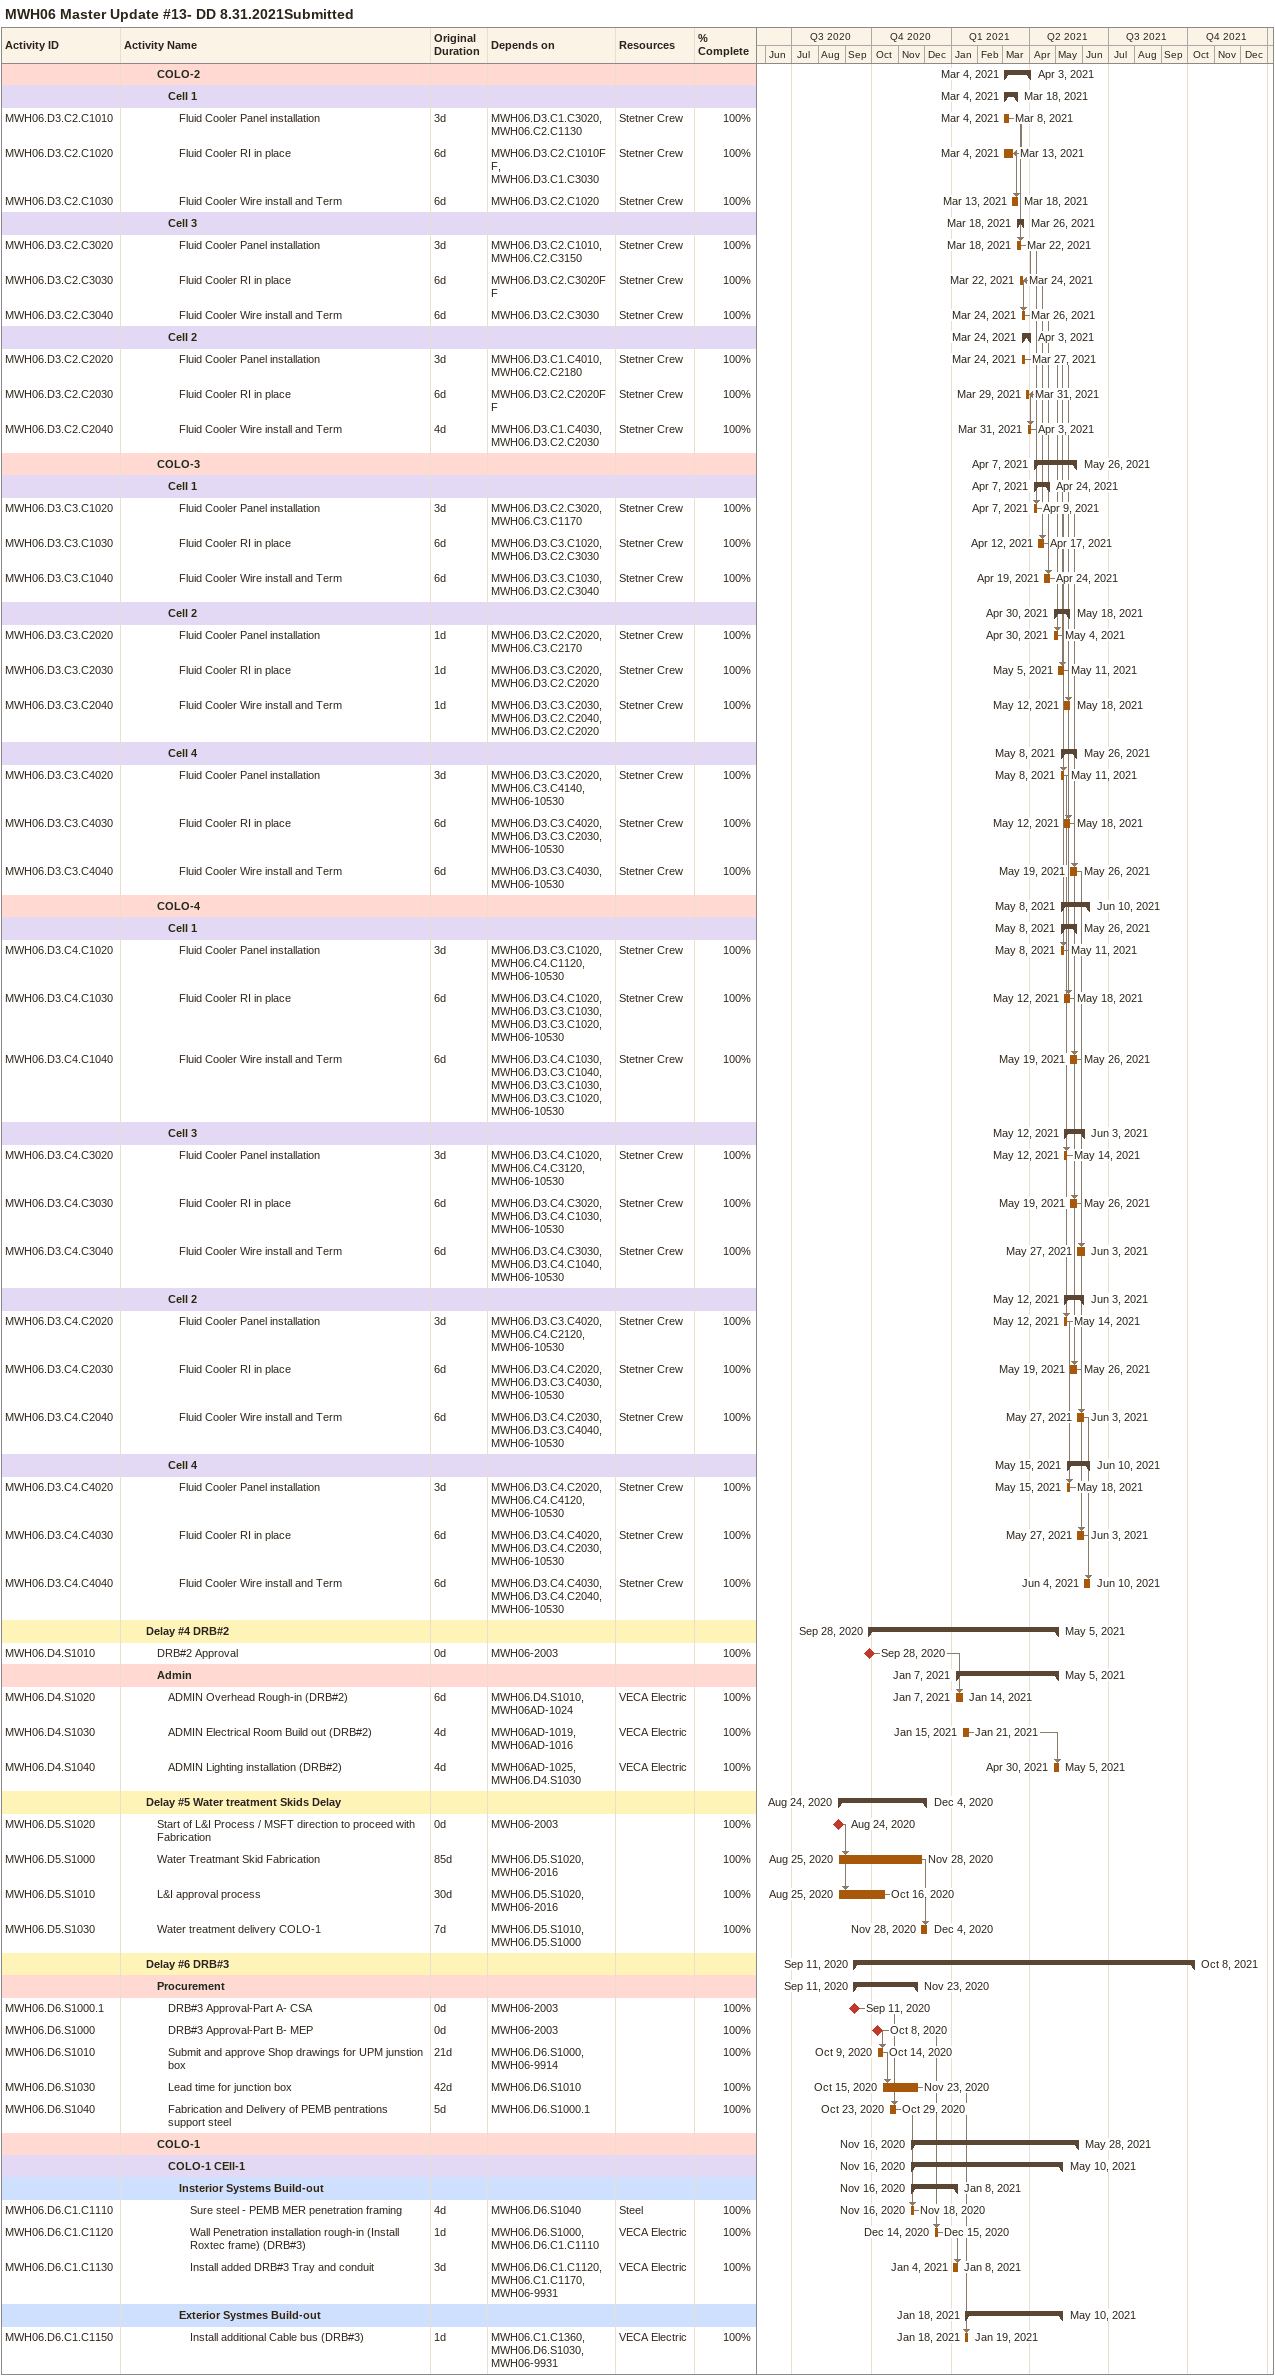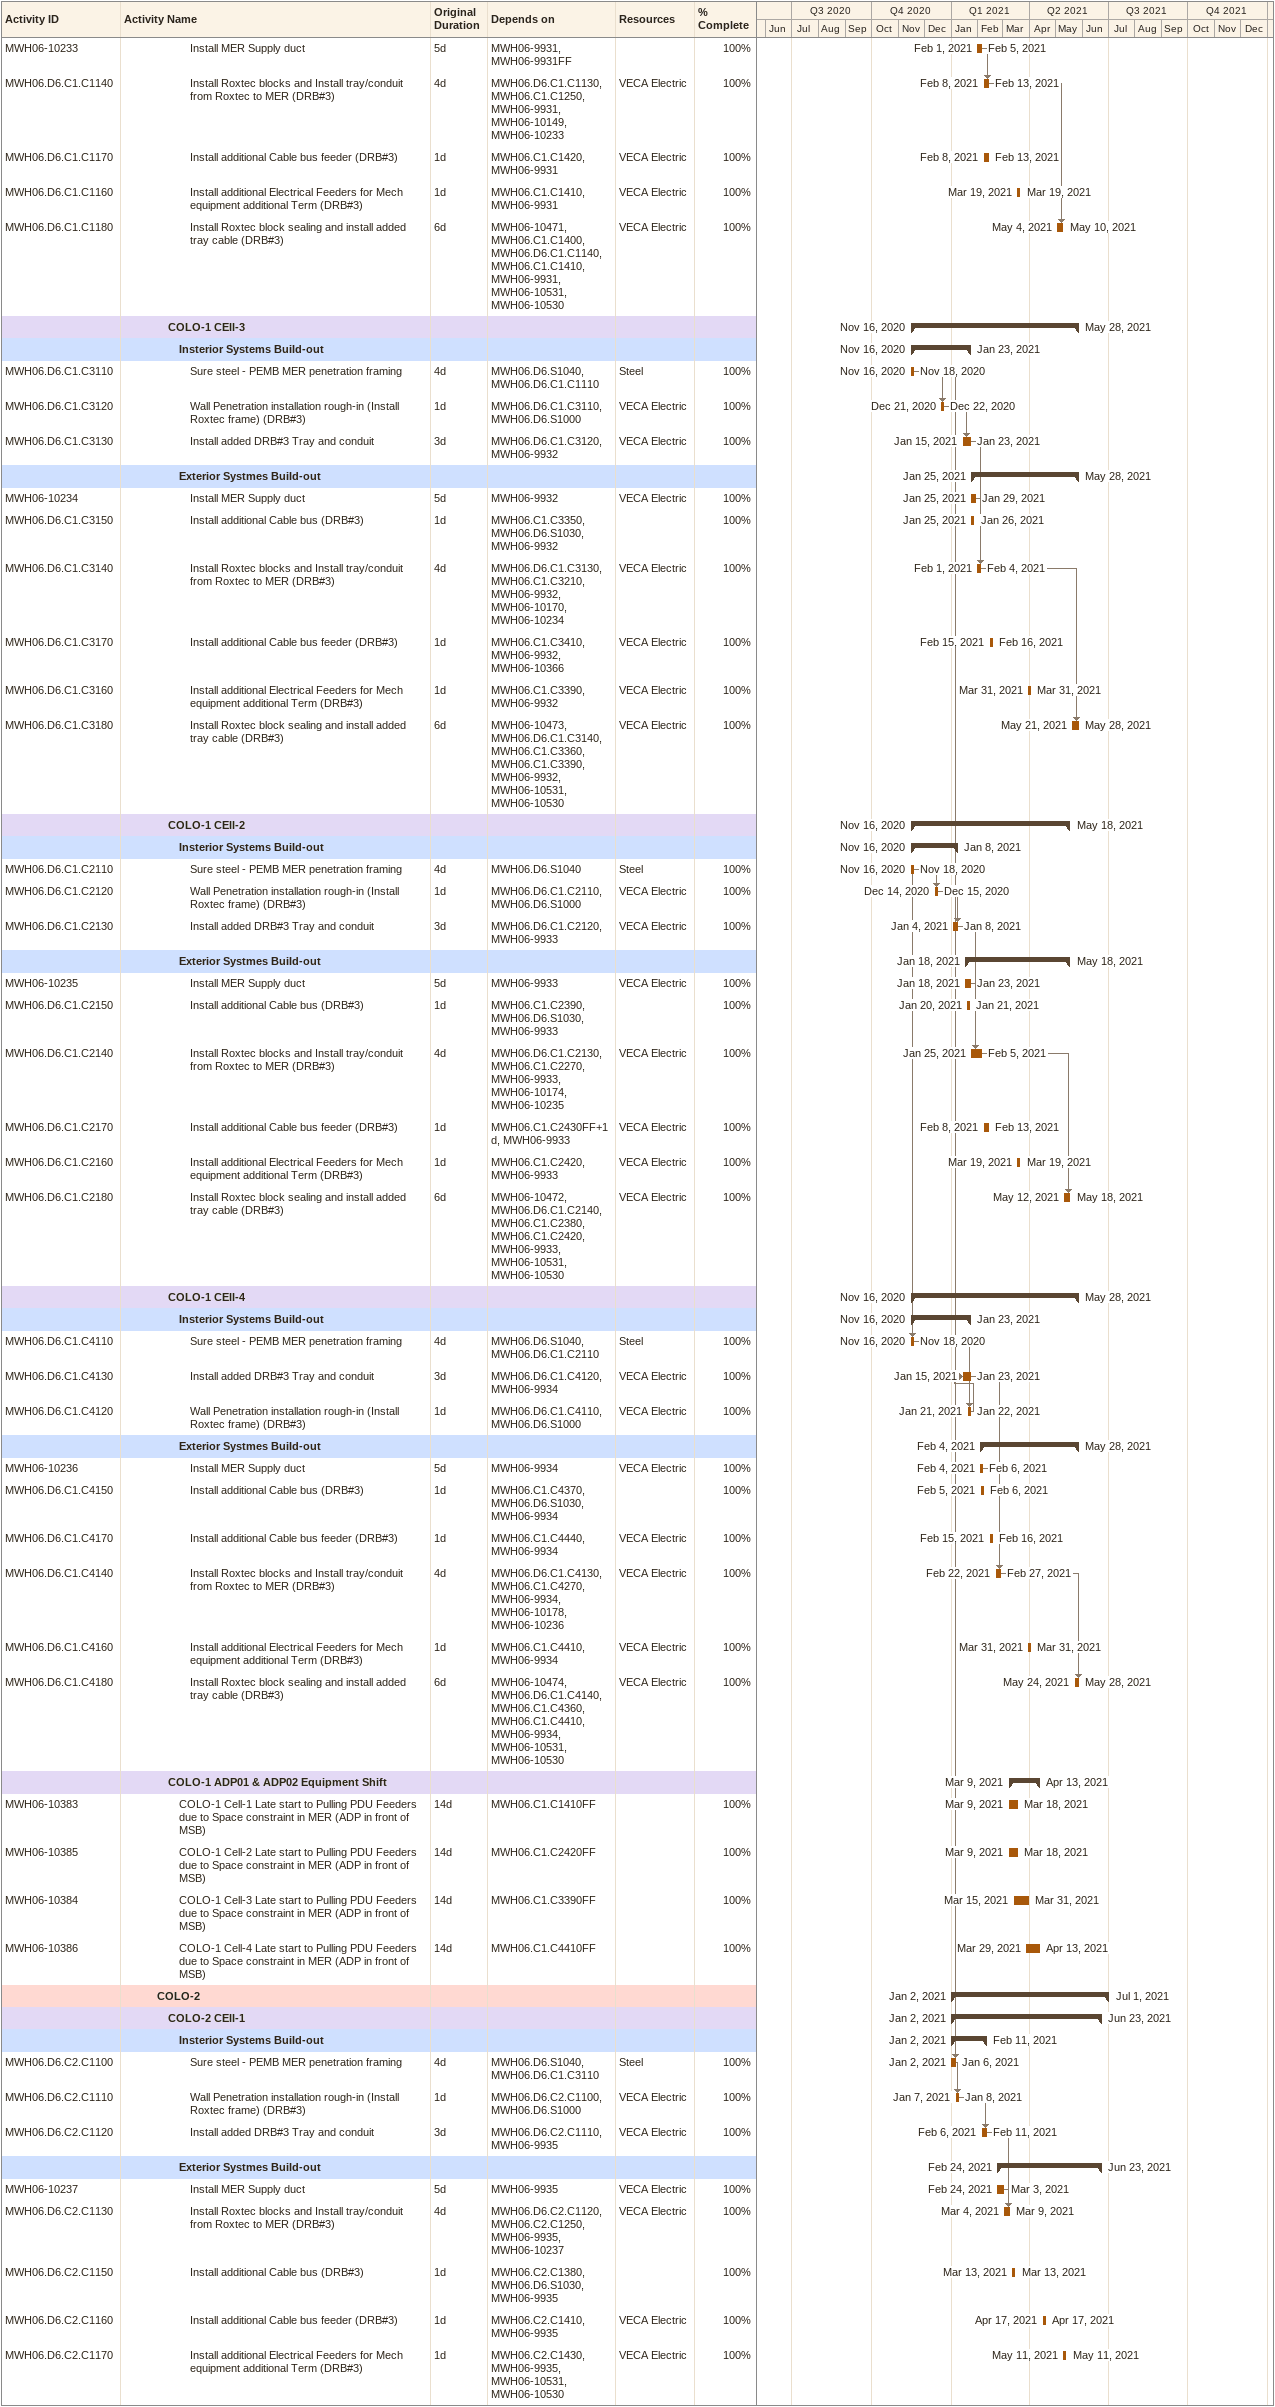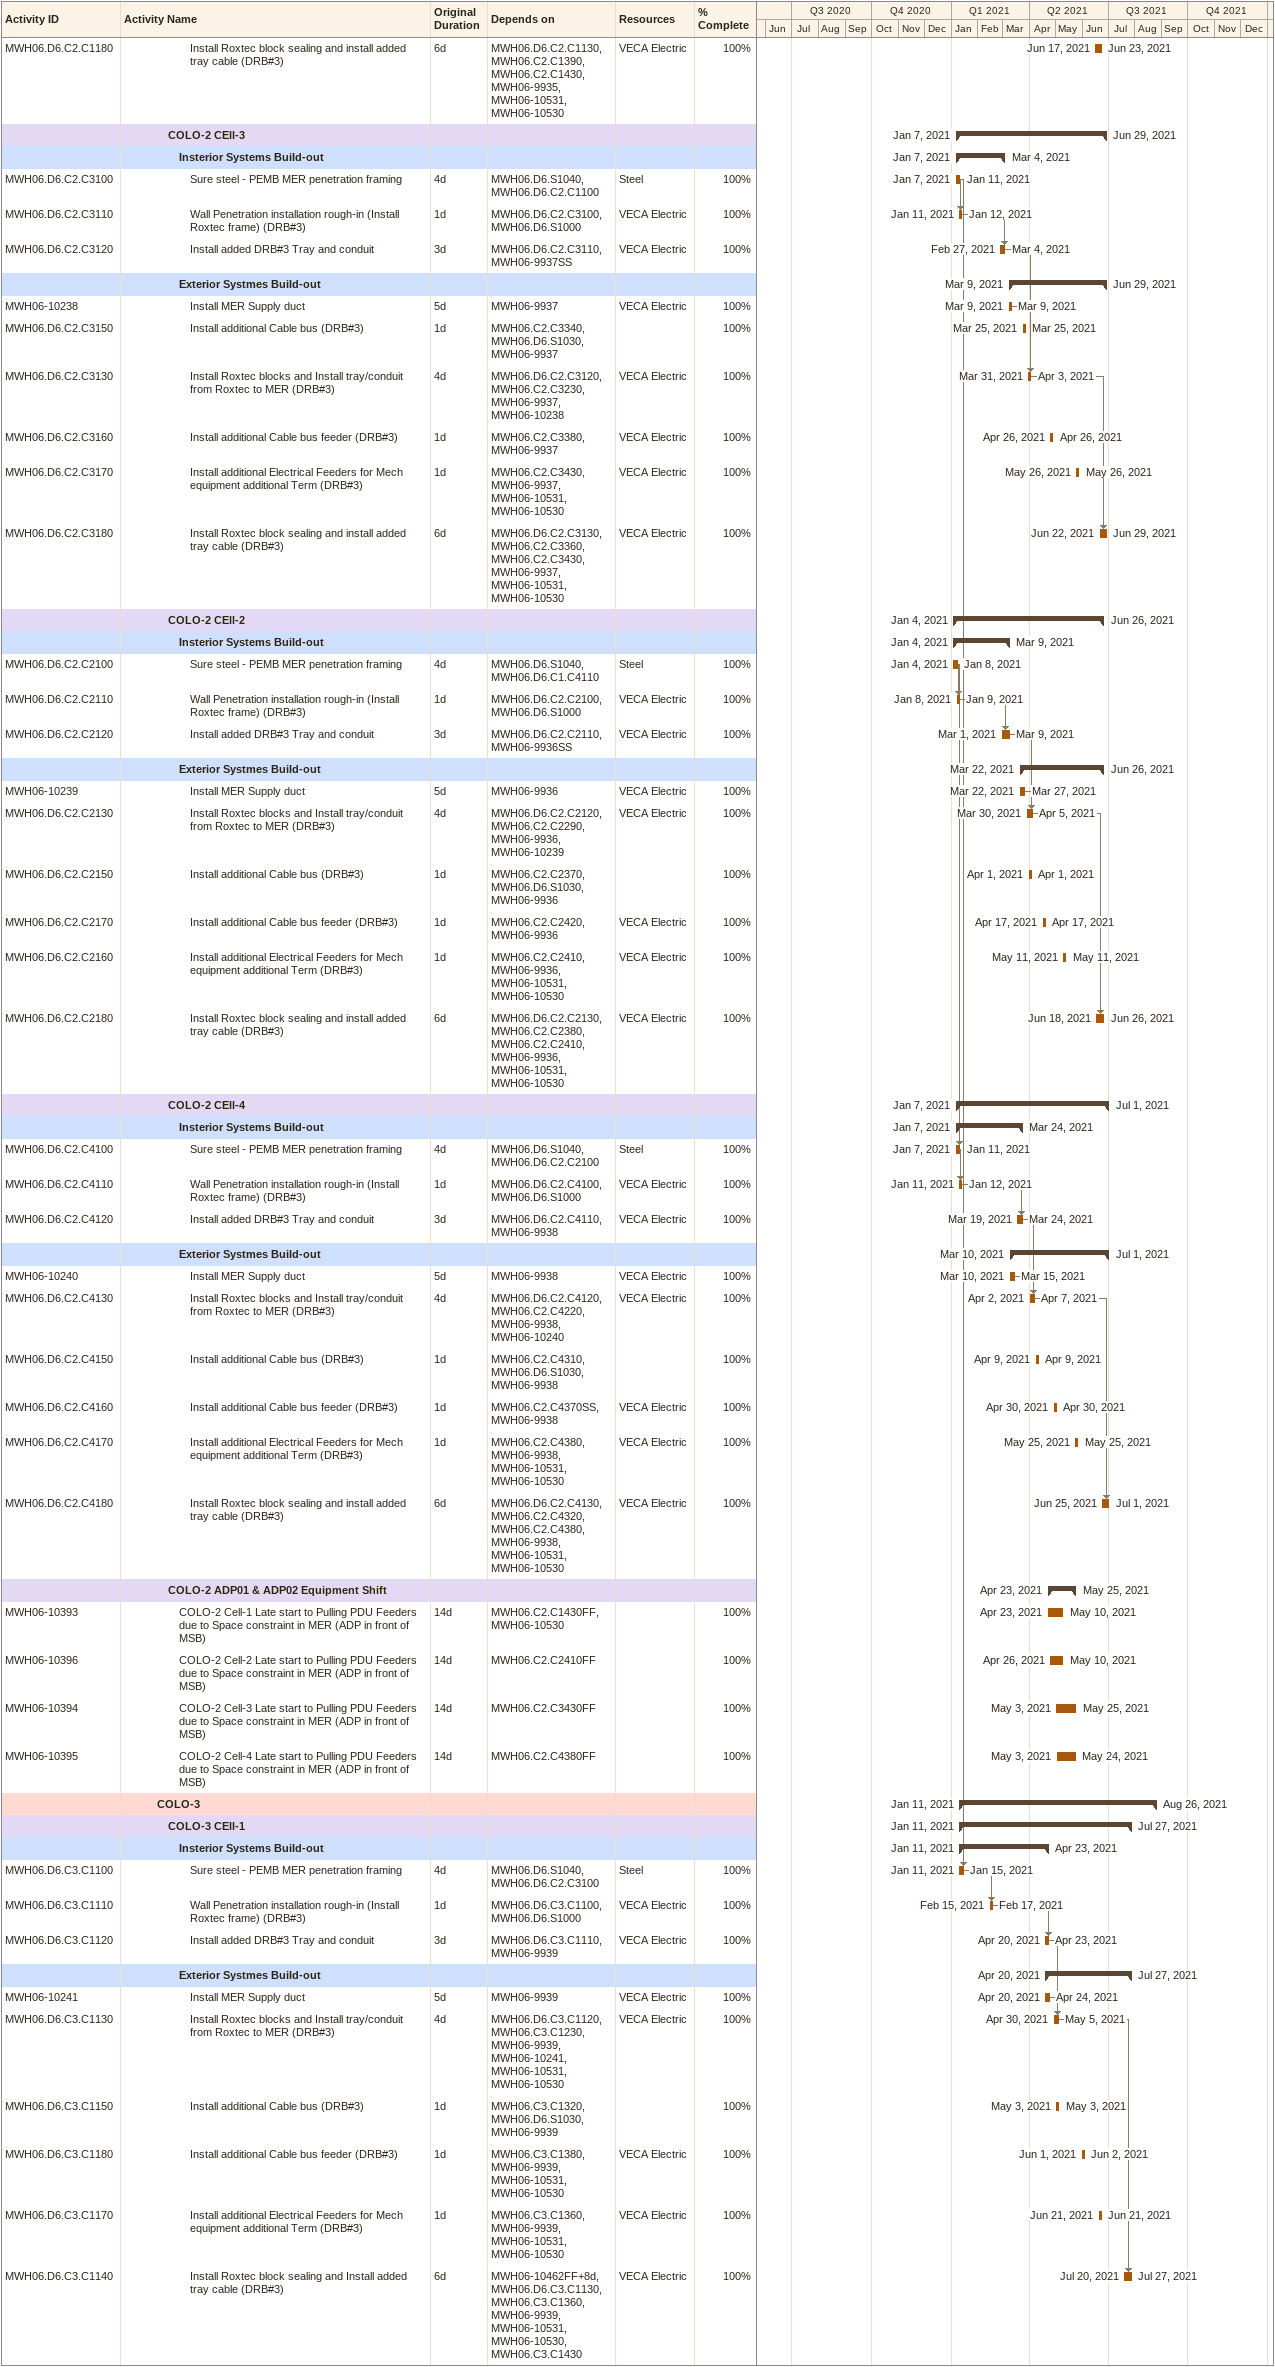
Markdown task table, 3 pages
MWH06 Master Update #13- DD 8.31.2021Submitted

| ID | Level | Task | Original duration | Start | Finish | Predecessors | Resources | % complete |
|---|---|---|---|---|---|---|---|---|
|  | 4 | **COLO-2** |  | 2021-03-04 | 2021-04-03 |  |  |  |
|  | 5 | **Cell 1** |  | 2021-03-04 | 2021-03-18 |  |  |  |
| MWH06.D3.C2.C1010 | 6 | Fluid Cooler Panel installation | 3d | 2021-03-04 | 2021-03-08 | MWH06.D3.C1.C3020, MWH06.C2.C1130 | Stetner Crew | 100 |
| MWH06.D3.C2.C1020 | 6 | Fluid Cooler RI in place | 6d | 2021-03-04 | 2021-03-13 | MWH06.D3.C2.C1010FF, MWH06.D3.C1.C3030 | Stetner Crew | 100 |
| MWH06.D3.C2.C1030 | 6 | Fluid Cooler Wire install and Term | 6d | 2021-03-13 | 2021-03-18 | MWH06.D3.C2.C1020 | Stetner Crew | 100 |
|  | 5 | **Cell 3** |  | 2021-03-18 | 2021-03-26 |  |  |  |
| MWH06.D3.C2.C3020 | 6 | Fluid Cooler Panel installation | 3d | 2021-03-18 | 2021-03-22 | MWH06.D3.C2.C1010, MWH06.C2.C3150 | Stetner Crew | 100 |
| MWH06.D3.C2.C3030 | 6 | Fluid Cooler RI in place | 6d | 2021-03-22 | 2021-03-24 | MWH06.D3.C2.C3020FF | Stetner Crew | 100 |
| MWH06.D3.C2.C3040 | 6 | Fluid Cooler Wire install and Term | 6d | 2021-03-24 | 2021-03-26 | MWH06.D3.C2.C3030 | Stetner Crew | 100 |
|  | 5 | **Cell 2** |  | 2021-03-24 | 2021-04-03 |  |  |  |
| MWH06.D3.C2.C2020 | 6 | Fluid Cooler Panel installation | 3d | 2021-03-24 | 2021-03-27 | MWH06.D3.C1.C4010, MWH06.C2.C2180 | Stetner Crew | 100 |
| MWH06.D3.C2.C2030 | 6 | Fluid Cooler RI in place | 6d | 2021-03-29 | 2021-03-31 | MWH06.D3.C2.C2020FF | Stetner Crew | 100 |
| MWH06.D3.C2.C2040 | 6 | Fluid Cooler Wire install and Term | 4d | 2021-03-31 | 2021-04-03 | MWH06.D3.C1.C4030, MWH06.D3.C2.C2030 | Stetner Crew | 100 |
|  | 4 | **COLO-3** |  | 2021-04-07 | 2021-05-26 |  |  |  |
|  | 5 | **Cell 1** |  | 2021-04-07 | 2021-04-24 |  |  |  |
| MWH06.D3.C3.C1020 | 6 | Fluid Cooler Panel installation | 3d | 2021-04-07 | 2021-04-09 | MWH06.D3.C2.C3020, MWH06.C3.C1170 | Stetner Crew | 100 |
| MWH06.D3.C3.C1030 | 6 | Fluid Cooler RI in place | 6d | 2021-04-12 | 2021-04-17 | MWH06.D3.C3.C1020, MWH06.D3.C2.C3030 | Stetner Crew | 100 |
| MWH06.D3.C3.C1040 | 6 | Fluid Cooler Wire install and Term | 6d | 2021-04-19 | 2021-04-24 | MWH06.D3.C3.C1030, MWH06.D3.C2.C3040 | Stetner Crew | 100 |
|  | 5 | **Cell 2** |  | 2021-04-30 | 2021-05-18 |  |  |  |
| MWH06.D3.C3.C2020 | 6 | Fluid Cooler Panel installation | 1d | 2021-04-30 | 2021-05-04 | MWH06.D3.C2.C2020, MWH06.C3.C2170 | Stetner Crew | 100 |
| MWH06.D3.C3.C2030 | 6 | Fluid Cooler RI in place | 1d | 2021-05-05 | 2021-05-11 | MWH06.D3.C3.C2020, MWH06.D3.C2.C2020 | Stetner Crew | 100 |
| MWH06.D3.C3.C2040 | 6 | Fluid Cooler Wire install and Term | 1d | 2021-05-12 | 2021-05-18 | MWH06.D3.C3.C2030, MWH06.D3.C2.C2040, MWH06.D3.C2.C2020 | Stetner Crew | 100 |
|  | 5 | **Cell 4** |  | 2021-05-08 | 2021-05-26 |  |  |  |
| MWH06.D3.C3.C4020 | 6 | Fluid Cooler Panel installation | 3d | 2021-05-08 | 2021-05-11 | MWH06.D3.C3.C2020, MWH06.C3.C4140, MWH06-10530 | Stetner Crew | 100 |
| MWH06.D3.C3.C4030 | 6 | Fluid Cooler RI in place | 6d | 2021-05-12 | 2021-05-18 | MWH06.D3.C3.C4020, MWH06.D3.C3.C2030, MWH06-10530 | Stetner Crew | 100 |
| MWH06.D3.C3.C4040 | 6 | Fluid Cooler Wire install and Term | 6d | 2021-05-19 | 2021-05-26 | MWH06.D3.C3.C4030, MWH06-10530 | Stetner Crew | 100 |
|  | 4 | **COLO-4** |  | 2021-05-08 | 2021-06-10 |  |  |  |
|  | 5 | **Cell 1** |  | 2021-05-08 | 2021-05-26 |  |  |  |
| MWH06.D3.C4.C1020 | 6 | Fluid Cooler Panel installation | 3d | 2021-05-08 | 2021-05-11 | MWH06.D3.C3.C1020, MWH06.C4.C1120, MWH06-10530 | Stetner Crew | 100 |
| MWH06.D3.C4.C1030 | 6 | Fluid Cooler RI in place | 6d | 2021-05-12 | 2021-05-18 | MWH06.D3.C4.C1020, MWH06.D3.C3.C1030, MWH06.D3.C3.C1020, MWH06-10530 | Stetner Crew | 100 |
| MWH06.D3.C4.C1040 | 6 | Fluid Cooler Wire install and Term | 6d | 2021-05-19 | 2021-05-26 | MWH06.D3.C4.C1030, MWH06.D3.C3.C1040, MWH06.D3.C3.C1030, MWH06.D3.C3.C1020, MWH06-10530 | Stetner Crew | 100 |
|  | 5 | **Cell 3** |  | 2021-05-12 | 2021-06-03 |  |  |  |
| MWH06.D3.C4.C3020 | 6 | Fluid Cooler Panel installation | 3d | 2021-05-12 | 2021-05-14 | MWH06.D3.C4.C1020, MWH06.C4.C3120, MWH06-10530 | Stetner Crew | 100 |
| MWH06.D3.C4.C3030 | 6 | Fluid Cooler RI in place | 6d | 2021-05-19 | 2021-05-26 | MWH06.D3.C4.C3020, MWH06.D3.C4.C1030, MWH06-10530 | Stetner Crew | 100 |
| MWH06.D3.C4.C3040 | 6 | Fluid Cooler Wire install and Term | 6d | 2021-05-27 | 2021-06-03 | MWH06.D3.C4.C3030, MWH06.D3.C4.C1040, MWH06-10530 | Stetner Crew | 100 |
|  | 5 | **Cell 2** |  | 2021-05-12 | 2021-06-03 |  |  |  |
| MWH06.D3.C4.C2020 | 6 | Fluid Cooler Panel installation | 3d | 2021-05-12 | 2021-05-14 | MWH06.D3.C3.C4020, MWH06.C4.C2120, MWH06-10530 | Stetner Crew | 100 |
| MWH06.D3.C4.C2030 | 6 | Fluid Cooler RI in place | 6d | 2021-05-19 | 2021-05-26 | MWH06.D3.C4.C2020, MWH06.D3.C3.C4030, MWH06-10530 | Stetner Crew | 100 |
| MWH06.D3.C4.C2040 | 6 | Fluid Cooler Wire install and Term | 6d | 2021-05-27 | 2021-06-03 | MWH06.D3.C4.C2030, MWH06.D3.C3.C4040, MWH06-10530 | Stetner Crew | 100 |
|  | 5 | **Cell 4** |  | 2021-05-15 | 2021-06-10 |  |  |  |
| MWH06.D3.C4.C4020 | 6 | Fluid Cooler Panel installation | 3d | 2021-05-15 | 2021-05-18 | MWH06.D3.C4.C2020, MWH06.C4.C4120, MWH06-10530 | Stetner Crew | 100 |
| MWH06.D3.C4.C4030 | 6 | Fluid Cooler RI in place | 6d | 2021-05-27 | 2021-06-03 | MWH06.D3.C4.C4020, MWH06.D3.C4.C2030, MWH06-10530 | Stetner Crew | 100 |
| MWH06.D3.C4.C4040 | 6 | Fluid Cooler Wire install and Term | 6d | 2021-06-04 | 2021-06-10 | MWH06.D3.C4.C4030, MWH06.D3.C4.C2040, MWH06-10530 | Stetner Crew | 100 |
|  | 3 | **Delay #4 DRB#2** |  | 2020-09-28 | 2021-05-05 |  |  |  |
| MWH06.D4.S1010 | 4 | DRB#2 Approval | 0d | 2020-09-28 | 2020-09-28 | MWH06-2003 |  | 100 |
|  | 4 | **Admin** |  | 2021-01-07 | 2021-05-05 |  |  |  |
| MWH06.D4.S1020 | 5 | ADMIN Overhead Rough-in (DRB#2) | 6d | 2021-01-07 | 2021-01-14 | MWH06.D4.S1010, MWH06AD-1024 | VECA Electric | 100 |
| MWH06.D4.S1030 | 5 | ADMIN Electrical Room Build out (DRB#2) | 4d | 2021-01-15 | 2021-01-21 | MWH06AD-1019, MWH06AD-1016 | VECA Electric | 100 |
| MWH06.D4.S1040 | 5 | ADMIN Lighting installation (DRB#2) | 4d | 2021-04-30 | 2021-05-05 | MWH06AD-1025, MWH06.D4.S1030 | VECA Electric | 100 |
|  | 3 | **Delay #5 Water treatment Skids Delay** |  | 2020-08-24 | 2020-12-04 |  |  |  |
| MWH06.D5.S1020 | 4 | Start of L&I Process / MSFT direction to proceed with Fabrication | 0d | 2020-08-24 | 2020-08-24 | MWH06-2003 |  | 100 |
| MWH06.D5.S1000 | 4 | Water Treatmant Skid Fabrication | 85d | 2020-08-25 | 2020-11-28 | MWH06.D5.S1020, MWH06-2016 |  | 100 |
| MWH06.D5.S1010 | 4 | L&I approval process | 30d | 2020-08-25 | 2020-10-16 | MWH06.D5.S1020, MWH06-2016 |  | 100 |
| MWH06.D5.S1030 | 4 | Water treatment delivery COLO-1 | 7d | 2020-11-28 | 2020-12-04 | MWH06.D5.S1010, MWH06.D5.S1000 |  | 100 |
|  | 3 | **Delay #6 DRB#3** |  | 2020-09-11 | 2021-10-08 |  |  |  |
|  | 4 | **Procurement** |  | 2020-09-11 | 2020-11-23 |  |  |  |
| MWH06.D6.S1000.1 | 5 | DRB#3 Approval-Part A- CSA | 0d | 2020-09-11 | 2020-09-11 | MWH06-2003 |  | 100 |
| MWH06.D6.S1000 | 5 | DRB#3 Approval-Part B- MEP | 0d | 2020-10-08 | 2020-10-08 | MWH06-2003 |  | 100 |
| MWH06.D6.S1010 | 5 | Submit and approve Shop drawings for UPM junstion box | 21d | 2020-10-09 | 2020-10-14 | MWH06.D6.S1000, MWH06-9914 |  | 100 |
| MWH06.D6.S1030 | 5 | Lead time for junction box | 42d | 2020-10-15 | 2020-11-23 | MWH06.D6.S1010 |  | 100 |
| MWH06.D6.S1040 | 5 | Fabrication and Delivery of PEMB pentrations support steel | 5d | 2020-10-23 | 2020-10-29 | MWH06.D6.S1000.1 |  | 100 |
|  | 4 | **COLO-1** |  | 2020-11-16 | 2021-05-28 |  |  |  |
|  | 5 | **COLO-1 CEll-1** |  | 2020-11-16 | 2021-05-10 |  |  |  |
|  | 6 | **Insterior Systems Build-out** |  | 2020-11-16 | 2021-01-08 |  |  |  |
| MWH06.D6.C1.C1110 | 7 | Sure steel - PEMB MER penetration framing | 4d | 2020-11-16 | 2020-11-18 | MWH06.D6.S1040 | Steel | 100 |
| MWH06.D6.C1.C1120 | 7 | Wall Penetration installation rough-in (Install Roxtec frame) (DRB#3) | 1d | 2020-12-14 | 2020-12-15 | MWH06.D6.S1000, MWH06.D6.C1.C1110 | VECA Electric | 100 |
| MWH06.D6.C1.C1130 | 7 | Install added DRB#3 Tray and conduit | 3d | 2021-01-04 | 2021-01-08 | MWH06.D6.C1.C1120, MWH06.C1.C1170, MWH06-9931 | VECA Electric | 100 |
|  | 6 | **Exterior Systmes Build-out** |  | 2021-01-18 | 2021-05-10 |  |  |  |
| MWH06.D6.C1.C1150 | 7 | Install additional Cable bus (DRB#3) | 1d | 2021-01-18 | 2021-01-19 | MWH06.C1.C1360, MWH06.D6.S1030, MWH06-9931 | VECA Electric | 100 |
| MWH06-10233 | 7 | Install MER Supply duct | 5d | 2021-02-01 | 2021-02-05 | MWH06-9931, MWH06-9931FF |  | 100 |
| MWH06.D6.C1.C1140 | 7 | Install Roxtec blocks and Install tray/conduit from Roxtec to MER (DRB#3) | 4d | 2021-02-08 | 2021-02-13 | MWH06.D6.C1.C1130, MWH06.C1.C1250, MWH06-9931, MWH06-10149, MWH06-10233 | VECA Electric | 100 |
| MWH06.D6.C1.C1170 | 7 | Install additional Cable bus feeder (DRB#3) | 1d | 2021-02-08 | 2021-02-13 | MWH06.C1.C1420, MWH06-9931 | VECA Electric | 100 |
| MWH06.D6.C1.C1160 | 7 | Install additional Electrical Feeders for Mech equipment additional Term (DRB#3) | 1d | 2021-03-19 | 2021-03-19 | MWH06.C1.C1410, MWH06-9931 | VECA Electric | 100 |
| MWH06.D6.C1.C1180 | 7 | Install Roxtec block sealing and install added tray cable (DRB#3) | 6d | 2021-05-04 | 2021-05-10 | MWH06-10471, MWH06.C1.C1400, MWH06.D6.C1.C1140, MWH06.C1.C1410, MWH06-9931, MWH06-10531, MWH06-10530 | VECA Electric | 100 |
|  | 5 | **COLO-1 CEll-3** |  | 2020-11-16 | 2021-05-28 |  |  |  |
|  | 6 | **Insterior Systems Build-out** |  | 2020-11-16 | 2021-01-23 |  |  |  |
| MWH06.D6.C1.C3110 | 7 | Sure steel - PEMB MER penetration framing | 4d | 2020-11-16 | 2020-11-18 | MWH06.D6.S1040, MWH06.D6.C1.C1110 | Steel | 100 |
| MWH06.D6.C1.C3120 | 7 | Wall Penetration installation rough-in (Install Roxtec frame) (DRB#3) | 1d | 2020-12-21 | 2020-12-22 | MWH06.D6.C1.C3110, MWH06.D6.S1000 | VECA Electric | 100 |
| MWH06.D6.C1.C3130 | 7 | Install added DRB#3 Tray and conduit | 3d | 2021-01-15 | 2021-01-23 | MWH06.D6.C1.C3120, MWH06-9932 | VECA Electric | 100 |
|  | 6 | **Exterior Systmes Build-out** |  | 2021-01-25 | 2021-05-28 |  |  |  |
| MWH06-10234 | 7 | Install MER Supply duct | 5d | 2021-01-25 | 2021-01-29 | MWH06-9932 | VECA Electric | 100 |
| MWH06.D6.C1.C3150 | 7 | Install additional Cable bus (DRB#3) | 1d | 2021-01-25 | 2021-01-26 | MWH06.C1.C3350, MWH06.D6.S1030, MWH06-9932 |  | 100 |
| MWH06.D6.C1.C3140 | 7 | Install Roxtec blocks and Install tray/conduit from Roxtec to MER (DRB#3) | 4d | 2021-02-01 | 2021-02-04 | MWH06.D6.C1.C3130, MWH06.C1.C3210, MWH06-9932, MWH06-10170, MWH06-10234 | VECA Electric | 100 |
| MWH06.D6.C1.C3170 | 7 | Install additional Cable bus feeder (DRB#3) | 1d | 2021-02-15 | 2021-02-16 | MWH06.C1.C3410, MWH06-9932, MWH06-10366 | VECA Electric | 100 |
| MWH06.D6.C1.C3160 | 7 | Install additional Electrical Feeders for Mech equipment additional Term (DRB#3) | 1d | 2021-03-31 | 2021-03-31 | MWH06.C1.C3390, MWH06-9932 | VECA Electric | 100 |
| MWH06.D6.C1.C3180 | 7 | Install Roxtec block sealing and install added tray cable (DRB#3) | 6d | 2021-05-21 | 2021-05-28 | MWH06-10473, MWH06.D6.C1.C3140, MWH06.C1.C3360, MWH06.C1.C3390, MWH06-9932, MWH06-10531, MWH06-10530 | VECA Electric | 100 |
|  | 5 | **COLO-1 CEll-2** |  | 2020-11-16 | 2021-05-18 |  |  |  |
|  | 6 | **Insterior Systems Build-out** |  | 2020-11-16 | 2021-01-08 |  |  |  |
| MWH06.D6.C1.C2110 | 7 | Sure steel - PEMB MER penetration framing | 4d | 2020-11-16 | 2020-11-18 | MWH06.D6.S1040 | Steel | 100 |
| MWH06.D6.C1.C2120 | 7 | Wall Penetration installation rough-in (Install Roxtec frame) (DRB#3) | 1d | 2020-12-14 | 2020-12-15 | MWH06.D6.C1.C2110, MWH06.D6.S1000 | VECA Electric | 100 |
| MWH06.D6.C1.C2130 | 7 | Install added DRB#3 Tray and conduit | 3d | 2021-01-04 | 2021-01-08 | MWH06.D6.C1.C2120, MWH06-9933 | VECA Electric | 100 |
|  | 6 | **Exterior Systmes Build-out** |  | 2021-01-18 | 2021-05-18 |  |  |  |
| MWH06-10235 | 7 | Install MER Supply duct | 5d | 2021-01-18 | 2021-01-23 | MWH06-9933 | VECA Electric | 100 |
| MWH06.D6.C1.C2150 | 7 | Install additional Cable bus (DRB#3) | 1d | 2021-01-20 | 2021-01-21 | MWH06.C1.C2390, MWH06.D6.S1030, MWH06-9933 |  | 100 |
| MWH06.D6.C1.C2140 | 7 | Install Roxtec blocks and Install tray/conduit from Roxtec to MER (DRB#3) | 4d | 2021-01-25 | 2021-02-05 | MWH06.D6.C1.C2130, MWH06.C1.C2270, MWH06-9933, MWH06-10174, MWH06-10235 | VECA Electric | 100 |
| MWH06.D6.C1.C2170 | 7 | Install additional Cable bus feeder (DRB#3) | 1d | 2021-02-08 | 2021-02-13 | MWH06.C1.C2430FF+1d, MWH06-9933 | VECA Electric | 100 |
| MWH06.D6.C1.C2160 | 7 | Install additional Electrical Feeders for Mech equipment additional Term (DRB#3) | 1d | 2021-03-19 | 2021-03-19 | MWH06.C1.C2420, MWH06-9933 | VECA Electric | 100 |
| MWH06.D6.C1.C2180 | 7 | Install Roxtec block sealing and install added tray cable (DRB#3) | 6d | 2021-05-12 | 2021-05-18 | MWH06-10472, MWH06.D6.C1.C2140, MWH06.C1.C2380, MWH06.C1.C2420, MWH06-9933, MWH06-10531, MWH06-10530 | VECA Electric | 100 |
|  | 5 | **COLO-1 CEll-4** |  | 2020-11-16 | 2021-05-28 |  |  |  |
|  | 6 | **Insterior Systems Build-out** |  | 2020-11-16 | 2021-01-23 |  |  |  |
| MWH06.D6.C1.C4110 | 7 | Sure steel - PEMB MER penetration framing | 4d | 2020-11-16 | 2020-11-18 | MWH06.D6.S1040, MWH06.D6.C1.C2110 | Steel | 100 |
| MWH06.D6.C1.C4130 | 7 | Install added DRB#3 Tray and conduit | 3d | 2021-01-15 | 2021-01-23 | MWH06.D6.C1.C4120, MWH06-9934 | VECA Electric | 100 |
| MWH06.D6.C1.C4120 | 7 | Wall Penetration installation rough-in (Install Roxtec frame) (DRB#3) | 1d | 2021-01-21 | 2021-01-22 | MWH06.D6.C1.C4110, MWH06.D6.S1000 | VECA Electric | 100 |
|  | 6 | **Exterior Systmes Build-out** |  | 2021-02-04 | 2021-05-28 |  |  |  |
| MWH06-10236 | 7 | Install MER Supply duct | 5d | 2021-02-04 | 2021-02-06 | MWH06-9934 | VECA Electric | 100 |
| MWH06.D6.C1.C4150 | 7 | Install additional Cable bus (DRB#3) | 1d | 2021-02-05 | 2021-02-06 | MWH06.C1.C4370, MWH06.D6.S1030, MWH06-9934 |  | 100 |
| MWH06.D6.C1.C4170 | 7 | Install additional Cable bus feeder (DRB#3) | 1d | 2021-02-15 | 2021-02-16 | MWH06.C1.C4440, MWH06-9934 | VECA Electric | 100 |
| MWH06.D6.C1.C4140 | 7 | Install Roxtec blocks and Install tray/conduit from Roxtec to MER (DRB#3) | 4d | 2021-02-22 | 2021-02-27 | MWH06.D6.C1.C4130, MWH06.C1.C4270, MWH06-9934, MWH06-10178, MWH06-10236 | VECA Electric | 100 |
| MWH06.D6.C1.C4160 | 7 | Install additional Electrical Feeders for Mech equipment additional Term (DRB#3) | 1d | 2021-03-31 | 2021-03-31 | MWH06.C1.C4410, MWH06-9934 | VECA Electric | 100 |
| MWH06.D6.C1.C4180 | 7 | Install Roxtec block sealing and install added tray cable (DRB#3) | 6d | 2021-05-24 | 2021-05-28 | MWH06-10474, MWH06.D6.C1.C4140, MWH06.C1.C4360, MWH06.C1.C4410, MWH06-9934, MWH06-10531, MWH06-10530 | VECA Electric | 100 |
|  | 5 | **COLO-1 ADP01 & ADP02 Equipment Shift** |  | 2021-03-09 | 2021-04-13 |  |  |  |
| MWH06-10383 | 6 | COLO-1 Cell-1 Late start to Pulling PDU Feeders due to Space constraint in MER (ADP in front of MSB) | 14d | 2021-03-09 | 2021-03-18 | MWH06.C1.C1410FF |  | 100 |
| MWH06-10385 | 6 | COLO-1 Cell-2 Late start to Pulling PDU Feeders due to Space constraint in MER (ADP in front of MSB) | 14d | 2021-03-09 | 2021-03-18 | MWH06.C1.C2420FF |  | 100 |
| MWH06-10384 | 6 | COLO-1 Cell-3 Late start to Pulling PDU Feeders due to Space constraint in MER (ADP in front of MSB) | 14d | 2021-03-15 | 2021-03-31 | MWH06.C1.C3390FF |  | 100 |
| MWH06-10386 | 6 | COLO-1 Cell-4 Late start to Pulling PDU Feeders due to Space constraint in MER (ADP in front of MSB) | 14d | 2021-03-29 | 2021-04-13 | MWH06.C1.C4410FF |  | 100 |
|  | 4 | **COLO-2** |  | 2021-01-02 | 2021-07-01 |  |  |  |
|  | 5 | **COLO-2 CEll-1** |  | 2021-01-02 | 2021-06-23 |  |  |  |
|  | 6 | **Insterior Systems Build-out** |  | 2021-01-02 | 2021-02-11 |  |  |  |
| MWH06.D6.C2.C1100 | 7 | Sure steel - PEMB MER penetration framing | 4d | 2021-01-02 | 2021-01-06 | MWH06.D6.S1040, MWH06.D6.C1.C3110 | Steel | 100 |
| MWH06.D6.C2.C1110 | 7 | Wall Penetration installation rough-in (Install Roxtec frame) (DRB#3) | 1d | 2021-01-07 | 2021-01-08 | MWH06.D6.C2.C1100, MWH06.D6.S1000 | VECA Electric | 100 |
| MWH06.D6.C2.C1120 | 7 | Install added DRB#3 Tray and conduit | 3d | 2021-02-06 | 2021-02-11 | MWH06.D6.C2.C1110, MWH06-9935 | VECA Electric | 100 |
|  | 6 | **Exterior Systmes Build-out** |  | 2021-02-24 | 2021-06-23 |  |  |  |
| MWH06-10237 | 7 | Install MER Supply duct | 5d | 2021-02-24 | 2021-03-03 | MWH06-9935 | VECA Electric | 100 |
| MWH06.D6.C2.C1130 | 7 | Install Roxtec blocks and Install tray/conduit from Roxtec to MER (DRB#3) | 4d | 2021-03-04 | 2021-03-09 | MWH06.D6.C2.C1120, MWH06.C2.C1250, MWH06-9935, MWH06-10237 | VECA Electric | 100 |
| MWH06.D6.C2.C1150 | 7 | Install additional Cable bus (DRB#3) | 1d | 2021-03-13 | 2021-03-13 | MWH06.C2.C1380, MWH06.D6.S1030, MWH06-9935 |  | 100 |
| MWH06.D6.C2.C1160 | 7 | Install additional Cable bus feeder (DRB#3) | 1d | 2021-04-17 | 2021-04-17 | MWH06.C2.C1410, MWH06-9935 | VECA Electric | 100 |
| MWH06.D6.C2.C1170 | 7 | Install additional Electrical Feeders for Mech equipment additional Term (DRB#3) | 1d | 2021-05-11 | 2021-05-11 | MWH06.C2.C1430, MWH06-9935, MWH06-10531, MWH06-10530 | VECA Electric | 100 |
| MWH06.D6.C2.C1180 | 7 | Install Roxtec block sealing and install added tray cable (DRB#3) | 6d | 2021-06-17 | 2021-06-23 | MWH06.D6.C2.C1130, MWH06.C2.C1390, MWH06.C2.C1430, MWH06-9935, MWH06-10531, MWH06-10530 | VECA Electric | 100 |
|  | 5 | **COLO-2 CEll-3** |  | 2021-01-07 | 2021-06-29 |  |  |  |
|  | 6 | **Insterior Systems Build-out** |  | 2021-01-07 | 2021-03-04 |  |  |  |
| MWH06.D6.C2.C3100 | 7 | Sure steel - PEMB MER penetration framing | 4d | 2021-01-07 | 2021-01-11 | MWH06.D6.S1040, MWH06.D6.C2.C1100 | Steel | 100 |
| MWH06.D6.C2.C3110 | 7 | Wall Penetration installation rough-in (Install Roxtec frame) (DRB#3) | 1d | 2021-01-11 | 2021-01-12 | MWH06.D6.C2.C3100, MWH06.D6.S1000 | VECA Electric | 100 |
| MWH06.D6.C2.C3120 | 7 | Install added DRB#3 Tray and conduit | 3d | 2021-02-27 | 2021-03-04 | MWH06.D6.C2.C3110, MWH06-9937SS | VECA Electric | 100 |
|  | 6 | **Exterior Systmes Build-out** |  | 2021-03-09 | 2021-06-29 |  |  |  |
| MWH06-10238 | 7 | Install MER Supply duct | 5d | 2021-03-09 | 2021-03-09 | MWH06-9937 | VECA Electric | 100 |
| MWH06.D6.C2.C3150 | 7 | Install additional Cable bus (DRB#3) | 1d | 2021-03-25 | 2021-03-25 | MWH06.C2.C3340, MWH06.D6.S1030, MWH06-9937 |  | 100 |
| MWH06.D6.C2.C3130 | 7 | Install Roxtec blocks and Install tray/conduit from Roxtec to MER (DRB#3) | 4d | 2021-03-31 | 2021-04-03 | MWH06.D6.C2.C3120, MWH06.C2.C3230, MWH06-9937, MWH06-10238 | VECA Electric | 100 |
| MWH06.D6.C2.C3160 | 7 | Install additional Cable bus feeder (DRB#3) | 1d | 2021-04-26 | 2021-04-26 | MWH06.C2.C3380, MWH06-9937 | VECA Electric | 100 |
| MWH06.D6.C2.C3170 | 7 | Install additional Electrical Feeders for Mech equipment additional Term (DRB#3) | 1d | 2021-05-26 | 2021-05-26 | MWH06.C2.C3430, MWH06-9937, MWH06-10531, MWH06-10530 | VECA Electric | 100 |
| MWH06.D6.C2.C3180 | 7 | Install Roxtec block sealing and install added tray cable (DRB#3) | 6d | 2021-06-22 | 2021-06-29 | MWH06.D6.C2.C3130, MWH06.C2.C3360, MWH06.C2.C3430, MWH06-9937, MWH06-10531, MWH06-10530 | VECA Electric | 100 |
|  | 5 | **COLO-2 CEll-2** |  | 2021-01-04 | 2021-06-26 |  |  |  |
|  | 6 | **Insterior Systems Build-out** |  | 2021-01-04 | 2021-03-09 |  |  |  |
| MWH06.D6.C2.C2100 | 7 | Sure steel - PEMB MER penetration framing | 4d | 2021-01-04 | 2021-01-08 | MWH06.D6.S1040, MWH06.D6.C1.C4110 | Steel | 100 |
| MWH06.D6.C2.C2110 | 7 | Wall Penetration installation rough-in (Install Roxtec frame) (DRB#3) | 1d | 2021-01-08 | 2021-01-09 | MWH06.D6.C2.C2100, MWH06.D6.S1000 | VECA Electric | 100 |
| MWH06.D6.C2.C2120 | 7 | Install added DRB#3 Tray and conduit | 3d | 2021-03-01 | 2021-03-09 | MWH06.D6.C2.C2110, MWH06-9936SS | VECA Electric | 100 |
|  | 6 | **Exterior Systmes Build-out** |  | 2021-03-22 | 2021-06-26 |  |  |  |
| MWH06-10239 | 7 | Install MER Supply duct | 5d | 2021-03-22 | 2021-03-27 | MWH06-9936 | VECA Electric | 100 |
| MWH06.D6.C2.C2130 | 7 | Install Roxtec blocks and Install tray/conduit from Roxtec to MER (DRB#3) | 4d | 2021-03-30 | 2021-04-05 | MWH06.D6.C2.C2120, MWH06.C2.C2290, MWH06-9936, MWH06-10239 | VECA Electric | 100 |
| MWH06.D6.C2.C2150 | 7 | Install additional Cable bus (DRB#3) | 1d | 2021-04-01 | 2021-04-01 | MWH06.C2.C2370, MWH06.D6.S1030, MWH06-9936 |  | 100 |
| MWH06.D6.C2.C2170 | 7 | Install additional Cable bus feeder (DRB#3) | 1d | 2021-04-17 | 2021-04-17 | MWH06.C2.C2420, MWH06-9936 | VECA Electric | 100 |
| MWH06.D6.C2.C2160 | 7 | Install additional Electrical Feeders for Mech equipment additional Term (DRB#3) | 1d | 2021-05-11 | 2021-05-11 | MWH06.C2.C2410, MWH06-9936, MWH06-10531, MWH06-10530 | VECA Electric | 100 |
| MWH06.D6.C2.C2180 | 7 | Install Roxtec block sealing and install added tray cable (DRB#3) | 6d | 2021-06-18 | 2021-06-26 | MWH06.D6.C2.C2130, MWH06.C2.C2380, MWH06.C2.C2410, MWH06-9936, MWH06-10531, MWH06-10530 | VECA Electric | 100 |
|  | 5 | **COLO-2 CEll-4** |  | 2021-01-07 | 2021-07-01 |  |  |  |
|  | 6 | **Insterior Systems Build-out** |  | 2021-01-07 | 2021-03-24 |  |  |  |
| MWH06.D6.C2.C4100 | 7 | Sure steel - PEMB MER penetration framing | 4d | 2021-01-07 | 2021-01-11 | MWH06.D6.S1040, MWH06.D6.C2.C2100 | Steel | 100 |
| MWH06.D6.C2.C4110 | 7 | Wall Penetration installation rough-in (Install Roxtec frame) (DRB#3) | 1d | 2021-01-11 | 2021-01-12 | MWH06.D6.C2.C4100, MWH06.D6.S1000 | VECA Electric | 100 |
| MWH06.D6.C2.C4120 | 7 | Install added DRB#3 Tray and conduit | 3d | 2021-03-19 | 2021-03-24 | MWH06.D6.C2.C4110, MWH06-9938 | VECA Electric | 100 |
|  | 6 | **Exterior Systmes Build-out** |  | 2021-03-10 | 2021-07-01 |  |  |  |
| MWH06-10240 | 7 | Install MER Supply duct | 5d | 2021-03-10 | 2021-03-15 | MWH06-9938 | VECA Electric | 100 |
| MWH06.D6.C2.C4130 | 7 | Install Roxtec blocks and Install tray/conduit from Roxtec to MER (DRB#3) | 4d | 2021-04-02 | 2021-04-07 | MWH06.D6.C2.C4120, MWH06.C2.C4220, MWH06-9938, MWH06-10240 | VECA Electric | 100 |
| MWH06.D6.C2.C4150 | 7 | Install additional Cable bus (DRB#3) | 1d | 2021-04-09 | 2021-04-09 | MWH06.C2.C4310, MWH06.D6.S1030, MWH06-9938 |  | 100 |
| MWH06.D6.C2.C4160 | 7 | Install additional Cable bus feeder (DRB#3) | 1d | 2021-04-30 | 2021-04-30 | MWH06.C2.C4370SS, MWH06-9938 | VECA Electric | 100 |
| MWH06.D6.C2.C4170 | 7 | Install additional Electrical Feeders for Mech equipment additional Term (DRB#3) | 1d | 2021-05-25 | 2021-05-25 | MWH06.C2.C4380, MWH06-9938, MWH06-10531, MWH06-10530 | VECA Electric | 100 |
| MWH06.D6.C2.C4180 | 7 | Install Roxtec block sealing and install added tray cable (DRB#3) | 6d | 2021-06-25 | 2021-07-01 | MWH06.D6.C2.C4130, MWH06.C2.C4320, MWH06.C2.C4380, MWH06-9938, MWH06-10531, MWH06-10530 | VECA Electric | 100 |
|  | 5 | **COLO-2 ADP01 & ADP02 Equipment Shift** |  | 2021-04-23 | 2021-05-25 |  |  |  |
| MWH06-10393 | 6 | COLO-2 Cell-1 Late start to Pulling PDU Feeders due to Space constraint in MER (ADP in front of MSB) | 14d | 2021-04-23 | 2021-05-10 | MWH06.C2.C1430FF, MWH06-10530 |  | 100 |
| MWH06-10396 | 6 | COLO-2 Cell-2 Late start to Pulling PDU Feeders due to Space constraint in MER (ADP in front of MSB) | 14d | 2021-04-26 | 2021-05-10 | MWH06.C2.C2410FF |  | 100 |
| MWH06-10394 | 6 | COLO-2 Cell-3 Late start to Pulling PDU Feeders due to Space constraint in MER (ADP in front of MSB) | 14d | 2021-05-03 | 2021-05-25 | MWH06.C2.C3430FF |  | 100 |
| MWH06-10395 | 6 | COLO-2 Cell-4 Late start to Pulling PDU Feeders due to Space constraint in MER (ADP in front of MSB) | 14d | 2021-05-03 | 2021-05-24 | MWH06.C2.C4380FF |  | 100 |
|  | 4 | **COLO-3** |  | 2021-01-11 | 2021-08-26 |  |  |  |
|  | 5 | **COLO-3 CEll-1** |  | 2021-01-11 | 2021-07-27 |  |  |  |
|  | 6 | **Insterior Systems Build-out** |  | 2021-01-11 | 2021-04-23 |  |  |  |
| MWH06.D6.C3.C1100 | 7 | Sure steel - PEMB MER penetration framing | 4d | 2021-01-11 | 2021-01-15 | MWH06.D6.S1040, MWH06.D6.C2.C3100 | Steel | 100 |
| MWH06.D6.C3.C1110 | 7 | Wall Penetration installation rough-in (Install Roxtec frame) (DRB#3) | 1d | 2021-02-15 | 2021-02-17 | MWH06.D6.C3.C1100, MWH06.D6.S1000 | VECA Electric | 100 |
| MWH06.D6.C3.C1120 | 7 | Install added DRB#3 Tray and conduit | 3d | 2021-04-20 | 2021-04-23 | MWH06.D6.C3.C1110, MWH06-9939 | VECA Electric | 100 |
|  | 6 | **Exterior Systmes Build-out** |  | 2021-04-20 | 2021-07-27 |  |  |  |
| MWH06-10241 | 7 | Install MER Supply duct | 5d | 2021-04-20 | 2021-04-24 | MWH06-9939 | VECA Electric | 100 |
| MWH06.D6.C3.C1130 | 7 | Install Roxtec blocks and Install tray/conduit from Roxtec to MER (DRB#3) | 4d | 2021-04-30 | 2021-05-05 | MWH06.D6.C3.C1120, MWH06.C3.C1230, MWH06-9939, MWH06-10241, MWH06-10531, MWH06-10530 | VECA Electric | 100 |
| MWH06.D6.C3.C1150 | 7 | Install additional Cable bus (DRB#3) | 1d | 2021-05-03 | 2021-05-03 | MWH06.C3.C1320, MWH06.D6.S1030, MWH06-9939 |  | 100 |
| MWH06.D6.C3.C1180 | 7 | Install additional Cable bus feeder (DRB#3) | 1d | 2021-06-01 | 2021-06-02 | MWH06.C3.C1380, MWH06-9939, MWH06-10531, MWH06-10530 | VECA Electric | 100 |
| MWH06.D6.C3.C1170 | 7 | Install additional Electrical Feeders for Mech equipment additional Term (DRB#3) | 1d | 2021-06-21 | 2021-06-21 | MWH06.C3.C1360, MWH06-9939, MWH06-10531, MWH06-10530 | VECA Electric | 100 |
| MWH06.D6.C3.C1140 | 7 | Install Roxtec block sealing and Install added tray cable (DRB#3) | 6d | 2021-07-20 | 2021-07-27 | MWH06-10462FF+8d, MWH06.D6.C3.C1130, MWH06.C3.C1360, MWH06-9939, MWH06-10531, MWH06-10530, MWH06.C3.C1430 | VECA Electric | 100 |
